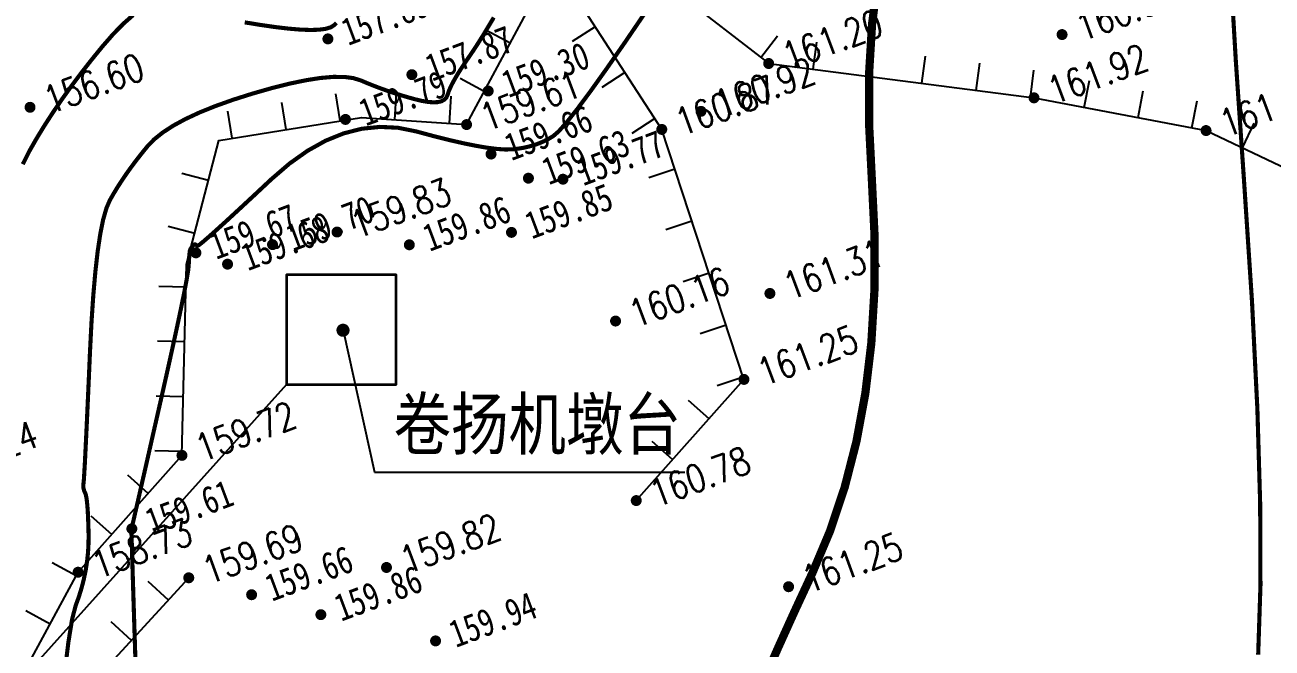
# Model space of a CAD drawing. Header units: millimetres. Extents: x -1471591 to 944464, y -468930 to 547002.
# Drawn here: x 495068 to 540609, y 20590 to 43337 of the extents above; entities that cross this region are included whole.
import ezdxf
from ezdxf.enums import TextEntityAlignment as Align

# ---------------------------------------------------------------- set-up
doc = ezdxf.new("R2010")
doc.units = ezdxf.units.MM
doc.header["$LTSCALE"] = 10
for name, color, linetype in [('DGX', 252, 'Continuous'), ('DIM_LEAD', 3, 'Continuous'), ('DMTZ', 252, 'Continuous'), ('GCD', 252, 'Continuous'), ('PUB_TEXT', 7, 'Continuous')]:
    doc.layers.add(name, color=color, linetype=linetype)
doc.layers.add('粗线', color=7, linetype='Continuous', lineweight=35)
doc.styles.add('_TCH_DIM', font='SIMPLEX.shx', dxfattribs={"bigfont": 'hztxt.shx'})
doc.styles.get("Standard").update_dxf_attribs({"font": 'simplex.shx', "width": 0.8, "bigfont": 'hztxt.shx'})
doc.styles.add('宋体', font='', dxfattribs={"height": 1.25, "bigfont": 'hztxt.shx'})
doc.styles.get('宋体').set_extended_font_data('SimSun')

# ---------------------------------------------------------------- blocks, each defined once
blk = doc.blocks.new('GC200')
at = {"layer": 'GCD', "const_width": 0.2, "flags": 128}
blk.add_lwpolyline([(-0.1, 0, 1), (0.1, 0, 1)], format="xyb", close=True, dxfattribs=at)
blk = doc.blocks.new('地形')
at = {"color": 0, "linetype": 'Continuous', "const_width": 0.15, "flags": 128}
for points in [[(54.42, -15.351), (54.81, -14.99), (55.217, -14.652), (55.644, -14.317), (56.092, -13.984), (56.56, -13.653), (57.049, -13.324), (57.559, -12.997), (58.089, -12.673), (58.639, -12.351), (59.175, -12.061), (59.663, -11.833), (60.102, -11.666)], [(63.825, -13.342), (64.321, -13.626), (64.813, -13.896), (65.255, -14.123), (65.646, -14.307), (65.987, -14.448), (66.278, -14.546), (66.518, -14.6), (66.707, -14.612), (66.846, -14.581), (66.956, -14.531)], [(49.322, -33.324), (49.866, -32.275), (50.284, -31.543), (50.577, -31.126), (50.8, -30.864), (51.008, -30.595), (51.2, -30.32), (51.378, -30.038), (51.54, -29.75), (51.687, -29.455), (51.819, -29.154), (51.936, -28.846), (52.038, -28.552), (52.125, -28.289), (52.199, -28.06), (52.257, -27.862), (52.301, -27.697), (52.331, -27.565), (52.346, -27.465), (52.347, -27.398), (52.343, -27.347), (52.342, -27.297), (52.346, -27.249), (52.353, -27.202), (52.364, -27.156), (52.38, -27.111), (52.399, -27.068), (52.421, -27.025), (52.473, -26.92), (52.577, -26.688), (52.735, -26.329), (52.945, -25.843), (53.209, -25.23), (53.525, -24.49), (53.895, -23.623), (54.317, -22.629), (54.751, -21.627), (55.155, -20.735), (55.528, -19.953), (55.87, -19.282), (56.182, -18.721), (56.463, -18.27), (56.714, -17.93), (56.934, -17.699), (57.144, -17.525), (57.365, -17.351), (57.597, -17.179), (57.839, -17.008), (58.091, -16.838), (58.355, -16.669), (58.629, -16.502), (58.913, -16.335), (59.233, -16.183), (59.615, -16.058), (60.057, -15.96), (60.561, -15.889), (61.125, -15.845), (61.751, -15.829), (62.438, -15.84), (63.185, -15.878), (63.927, -15.938), (64.594, -16.014), (65.187, -16.106), (65.707, -16.214), (66.152, -16.338), (66.524, -16.478), (66.821, -16.635), (67.045, -16.807), (67.234, -16.986), (67.427, -17.162), (67.624, -17.335), (67.826, -17.506), (68.033, -17.673), (68.243, -17.838), (68.458, -18), (68.677, -18.159), (68.889, -18.301), (69.081, -18.412), (69.255, -18.491), (69.408, -18.54), (69.543, -18.557), (69.658, -18.543), (69.754, -18.498), (69.831, -18.421), (69.908, -18.325), (70.006, -18.22), (70.125, -18.106), (70.265, -17.984), (70.425, -17.854), (70.606, -17.714), (70.808, -17.567), (71.031, -17.41), (71.272, -17.24), (71.53, -17.05), (71.805, -16.84), (72.096, -16.611), (72.404, -16.363)], [(77.665, -18.12), (76.564, -18.898), (75.604, -19.561), (74.786, -20.112), (74.108, -20.549), (73.572, -20.872), (73.176, -21.083), (72.922, -21.179), (72.736, -21.213), (72.547, -21.235), (72.355, -21.245), (72.16, -21.242), (71.962, -21.226), (71.76, -21.199), (71.555, -21.159), (71.347, -21.106), (71.116, -21.026), (70.842, -20.903), (70.524, -20.737), (70.164, -20.528), (69.76, -20.276), (69.313, -19.982), (68.824, -19.644), (68.291, -19.263), (67.718, -18.907), (67.111, -18.646), (66.469, -18.478), (65.791, -18.404), (65.079, -18.423), (64.331, -18.537), (63.549, -18.744), (62.731, -19.045), (61.947, -19.371), (61.266, -19.651), (60.689, -19.886), (60.214, -20.075), (59.843, -20.219), (59.575, -20.318), (59.411, -20.372), (59.349, -20.38), (59.339, -20.366), (59.33, -20.354), (59.322, -20.342), (59.314, -20.331), (59.306, -20.322), (59.299, -20.313), (59.292, -20.306), (59.286, -20.299), (59.28, -20.295), (59.271, -20.292), (59.262, -20.291), (59.25, -20.293), (59.237, -20.296), (59.222, -20.302), (59.205, -20.31), (59.187, -20.319), (59.169, -20.33), (59.151, -20.341), (59.134, -20.352), (59.117, -20.363), (59.101, -20.375), (59.086, -20.386), (59.072, -20.397), (59.058, -20.409), (59.042, -20.427), (59.021, -20.459), (58.996, -20.505), (58.966, -20.564), (58.931, -20.638), (58.892, -20.724), (58.847, -20.825), (58.798, -20.94), (58.71, -21.114), (58.548, -21.395), (58.313, -21.782), (58.005, -22.276), (57.623, -22.876), (57.167, -23.583), (56.639, -24.396), (56.037, -25.315), (55.437, -26.227), (54.918, -27.019), (54.477, -27.689), (54.116, -28.238), (53.834, -28.666), (53.632, -28.973), (53.509, -29.159), (53.465, -29.224), (53.401, -29.406), (53.218, -29.942), (52.915, -30.833), (52.493, -32.078), (51.952, -33.678)]]:
    blk.add_lwpolyline(points, dxfattribs=at)
at = {"color": 0, "linetype": 'Continuous', "elevation": 152.25, "flags": 128}
for points in [[(27.322, -81.707), (30.23, -78.613), (33.01, -66.08), (35.536, -56.756), (41.709, -42.09), (46.341, -34.147), (51.091, -30.01), (56.139, -27.344), (58.737, -20.883), (61.427, -17.047), (66.603, -18.091), (70.105, -19.676), (75.249, -15.154), (77.176, -13.918), (79.43, -15.1), (82.786, -17.772), (93.119, -22.943), (103.288, -28.193), (113.117, -32.228), (124.733, -38.932), (135.735, -44.55)], [(48.728, -87.947), (44.003, -84.315), (46.513, -77.904), (48.978, -63.528), (45.203, -60.481), (46.227, -48.134), (46.706, -39.292), (49.989, -34.065), (54.805, -31.617)]]:
    blk.add_lwpolyline(points, dxfattribs=at)
at = {"layer": 'DGX', "color": 252, "linetype": 'Continuous', "flags": 128}
for points, const_width in [([(86.028, -19.972), (85.262, -21.422), (84.545, -23.035), (83.877, -24.812), (83.259, -26.753), (82.629, -28.721), (81.926, -30.58), (81.151, -32.33), (80.304, -33.97), (79.384, -35.501), (78.391, -36.923), (77.326, -38.235), (76.189, -39.439), (75.073, -40.539), (74.074, -41.543), (73.191, -42.45)], 0.3), ([(102.718, -12.619), (102.283, -13.152), (101.733, -14.208), (101.065, -15.789), (100.281, -17.892), (99.38, -20.52), (98.363, -23.67), (97.228, -27.345), (95.977, -31.543), (94.707, -35.766), (93.514, -39.517), (92.397, -42.794), (91.359, -45.598), (90.397, -47.93)], 0.15)]:
    blk.add_lwpolyline(points, dxfattribs=dict(at, const_width=const_width))
at = {"layer": 'DMTZ', "linetype": 'Continuous', "elevation": 152.25, "flags": 128}
for points in [[(61.91, -17.145), (62.108, -16.164)], [(63.871, -17.54), (64.068, -16.56)], [(72.635, -17.452), (71.975, -16.701)], [(65.831, -17.935), (66.029, -16.955)], [(71.098, -34.703), (76.332, -31.939), (76.719, -22.339), (75.6, -17.297), (78.996, -17.858), (81.219, -21.454), (89.854, -26.023), (95.32, -29.344), (102.135, -36.373), (110.718, -38.194), (116.719, -36.413), (118.923, -35.666)], [(60.562, -18.282), (59.743, -17.707)], [(67.708, -18.591), (68.12, -17.68)], [(71.133, -18.773), (70.473, -18.022)], [(75.75, -17.972), (74.774, -18.189)], [(69.53, -19.416), (69.942, -18.505)], [(59.414, -19.919), (58.595, -19.345)], [(76.184, -19.925), (75.207, -20.141)], [(81.03, -21.147), (81.88, -20.621)], [(58.431, -21.646), (57.503, -21.273)], [(82.668, -22.221), (83.136, -21.337)], [(76.617, -21.877), (75.641, -22.094)], [(84.436, -23.156), (84.904, -22.272)], [(57.684, -23.502), (56.757, -23.129)], [(86.204, -24.091), (86.671, -23.208)], [(76.658, -23.865), (75.659, -23.824)], [(87.971, -25.027), (88.439, -24.143)], [(56.938, -25.357), (56.011, -24.984)], [(89.739, -25.962), (90.207, -25.078)], [(76.577, -25.863), (75.578, -25.823)], [(91.452, -26.994), (91.972, -26.139)], [(56.192, -27.213), (55.264, -26.84)], [(93.162, -28.032), (93.681, -27.178)], [(54.496, -28.212), (54.029, -27.328)], [(76.497, -27.862), (75.498, -27.821)], [(94.871, -29.071), (95.39, -28.216)], [(52.727, -29.146), (52.26, -28.262)], [(50.978, -30.109), (50.322, -29.355)], [(76.416, -29.86), (75.417, -29.82)], [(96.346, -30.402), (97.064, -29.706)], [(49.47, -31.422), (48.813, -30.668)], [(53.824, -32.116), (53.371, -31.225)], [(76.336, -31.858), (75.337, -31.818)], [(52.041, -33.022), (51.588, -32.131)], [(74.636, -32.835), (74.169, -31.951)], [(72.867, -33.769), (72.4, -32.885)]]:
    blk.add_lwpolyline(points, dxfattribs=at)
at = {"layer": 'GCD'}
ref = blk.add_blockref('GC200', (55.395, -13.499, 308.853), dxfattribs=at)
ref.add_attrib('height', '156.60', dxfattribs={"height": 1, "width": 0.8}).set_placement((55.995, -13.499, 308.853), align=Align.MIDDLE_LEFT)
at = {"layer": 'GCD', "linetype": 'Continuous'}
ref = blk.add_blockref('GC200', (66.458, -14.972, 310.14), dxfattribs=at)
ref.add_attrib('height', '157.89', dxfattribs={"linetype": 'Continuous', "height": 1, "style": '宋体', "width": 0.8}).set_placement((67.058, -14.972, 310.14), align=Align.MIDDLE_LEFT)
ref = blk.add_blockref('GC200', (68.872, -17.269, 310.12), dxfattribs=at)
ref.add_attrib('height', '157.87', dxfattribs={"linetype": 'Continuous', "height": 1, "style": '宋体', "width": 0.8}).set_placement((69.472, -17.269, 310.12), align=Align.MIDDLE_LEFT)
ref = blk.add_blockref('GC200', (66.029, -17.951, 312.04), dxfattribs=at)
ref.add_attrib('height', '159.79', dxfattribs={"linetype": 'Continuous', "height": 1, "style": '宋体', "width": 0.8}).set_placement((66.629, -17.951, 312.04), align=Align.MIDDLE_LEFT)
ref = blk.add_blockref('GC200', (71.274, -18.804, 311.55), dxfattribs=at)
ref.add_attrib('height', '159.30', dxfattribs={"linetype": 'Continuous', "height": 1, "style": '宋体', "width": 0.8}).set_placement((71.874, -18.804, 311.55), align=Align.MIDDLE_LEFT)
at = {"layer": 'GCD'}
ref = blk.add_blockref('GC200', (70.105, -19.676, 311.857), dxfattribs=at)
ref.add_attrib('height', '159.61', dxfattribs={"height": 1, "width": 0.8}).set_placement((70.705, -19.676, 311.857), align=Align.MIDDLE_LEFT)
at = {"layer": 'GCD', "linetype": 'Continuous'}
ref = blk.add_blockref('GC200', (59.206, -20.598, 311.92), dxfattribs=at)
ref.add_attrib('height', '159.67', dxfattribs={"linetype": 'Continuous', "height": 1, "style": '宋体', "width": 0.8}).set_placement((59.806, -20.598, 311.92), align=Align.MIDDLE_LEFT)
ref = blk.add_blockref('GC200', (60.144, -21.39, 311.93), dxfattribs=at)
ref.add_attrib('height', '159.68', dxfattribs={"linetype": 'Continuous', "height": 1, "style": '宋体', "width": 0.8}).set_placement((60.744, -21.39, 311.93), align=Align.MIDDLE_LEFT)
ref = blk.add_blockref('GC200', (61.932, -21.297, 311.95), dxfattribs=at)
ref.add_attrib('height', '159.70', dxfattribs={"linetype": 'Continuous', "height": 1, "style": '宋体', "width": 0.8}).set_placement((62.532, -21.297, 311.95), align=Align.MIDDLE_LEFT)
ref = blk.add_blockref('GC200', (70.565, -20.997, 311.91), dxfattribs=at)
ref.add_attrib('height', '159.66', dxfattribs={"linetype": 'Continuous', "height": 1, "style": '宋体', "width": 0.8}).set_placement((71.165, -20.997, 311.91), align=Align.MIDDLE_LEFT)
at = {"layer": 'GCD'}
ref = blk.add_blockref('GC200', (64.3, -21.692, 312.081), dxfattribs=at)
ref.add_attrib('height', '159.83', dxfattribs={"height": 1, "width": 0.8}).set_placement((64.9, -21.692, 312.081), align=Align.MIDDLE_LEFT)
ref = blk.add_blockref('GC200', (81.219, -21.454, 313.445), dxfattribs=at)
ref.add_attrib('height', '161.20', dxfattribs={"height": 1, "width": 0.8}).set_placement((81.819, -21.454, 313.445), align=Align.MIDDLE_LEFT)
at = {"layer": 'GCD', "linetype": 'Continuous'}
ref = blk.add_blockref('GC200', (71.534, -22.301, 311.88), dxfattribs=at)
ref.add_attrib('height', '159.63', dxfattribs={"linetype": 'Continuous', "height": 1, "style": '宋体', "width": 0.8}).set_placement((72.134, -22.301, 311.88), align=Align.MIDDLE_LEFT)
at = {"layer": 'GCD'}
ref = blk.add_blockref('GC200', (76.719, -22.339, 313.118), dxfattribs=at)
ref.add_attrib('height', '160.87', dxfattribs={"height": 1, "width": 0.8}).set_placement((77.319, -22.339, 313.118), align=Align.MIDDLE_LEFT)
ref = blk.add_blockref('GC200', (78.291, -22.223, 313.166), dxfattribs=at)
ref.add_attrib('height', '160.92', dxfattribs={"height": 1, "width": 0.8}).set_placement((78.891, -22.223, 313.166), align=Align.MIDDLE_LEFT)
at = {"layer": 'GCD', "linetype": 'Continuous'}
ref = blk.add_blockref('GC200', (72.702, -22.777, 312.02), dxfattribs=at)
ref.add_attrib('height', '159.77', dxfattribs={"linetype": 'Continuous', "height": 1, "style": '宋体', "width": 0.8}).set_placement((73.302, -22.777, 312.02), align=Align.MIDDLE_LEFT)
ref = blk.add_blockref('GC200', (66.609, -23.054, 312.11), dxfattribs=at)
ref.add_attrib('height', '159.86', dxfattribs={"linetype": 'Continuous', "height": 1, "style": '宋体', "width": 0.8}).set_placement((67.209, -23.054, 312.11), align=Align.MIDDLE_LEFT)
ref = blk.add_blockref('GC200', (70.262, -23.937, 312.1), dxfattribs=at)
ref.add_attrib('height', '159.85', dxfattribs={"linetype": 'Continuous', "height": 1, "style": '宋体', "width": 0.8}).set_placement((70.862, -23.937, 312.1), align=Align.MIDDLE_LEFT)
at = {"layer": 'GCD'}
ref = blk.add_blockref('GC200', (91.623, -24.219, 312.764), dxfattribs=at)
ref.add_attrib('height', '160.51', dxfattribs={"height": 1, "width": 0.8}).set_placement((92.223, -24.219, 312.764), align=Align.MIDDLE_LEFT)
ref = blk.add_blockref('GC200', (47.061, -24.703, 307.488), dxfattribs=at)
ref.add_attrib('height', '155.24', dxfattribs={"height": 1, "width": 0.8}).set_placement((47.661, -24.703, 307.488), align=Align.MIDDLE_LEFT)
ref = blk.add_blockref('GC200', (89.854, -26.023, 314.167), dxfattribs=at)
ref.add_attrib('height', '161.92', dxfattribs={"height": 1, "width": 0.8}).set_placement((90.454, -26.023, 314.167), align=Align.MIDDLE_LEFT)
ref = blk.add_blockref('GC200', (56.139, -27.344, 311.972), dxfattribs=at)
ref.add_attrib('height', '159.72', dxfattribs={"height": 1, "width": 0.8}).set_placement((56.739, -27.344, 311.972), align=Align.MIDDLE_LEFT)
ref = blk.add_blockref('GC200', (72.687, -28.3, 312.412), dxfattribs=at)
ref.add_attrib('height', '160.16', dxfattribs={"height": 1, "width": 0.8}).set_placement((73.287, -28.3, 312.412), align=Align.MIDDLE_LEFT)
at = {"layer": 'GCD', "linetype": 'Continuous'}
ref = blk.add_blockref('GC200', (53.486, -29.213, 311.86), dxfattribs=at)
ref.add_attrib('height', '159.61', dxfattribs={"linetype": 'Continuous', "height": 1, "style": '宋体', "width": 0.8}).set_placement((54.086, -29.213, 311.86), align=Align.MIDDLE_LEFT)
at = {"layer": 'GCD'}
ref = blk.add_blockref('GC200', (78.319, -29.332, 313.563), dxfattribs=at)
ref.add_attrib('height', '161.31', dxfattribs={"height": 1, "width": 0.8}).set_placement((78.919, -29.332, 313.563), align=Align.MIDDLE_LEFT)
ref = blk.add_blockref('GC200', (95.32, -29.344, 314.125), dxfattribs=at)
ref.add_attrib('height', '161.88', dxfattribs={"height": 1, "width": 0.8}).set_placement((95.92, -29.344, 314.125), align=Align.MIDDLE_LEFT)
ref = blk.add_blockref('GC200', (51.091, -30.01, 310.978), dxfattribs=at)
ref.add_attrib('height', '158.73', dxfattribs={"height": 1, "width": 0.8}).set_placement((51.691, -30.01, 310.978), align=Align.MIDDLE_LEFT)
ref = blk.add_blockref('GC200', (54.805, -31.617, 311.942), dxfattribs=at)
ref.add_attrib('height', '159.69', dxfattribs={"height": 1, "width": 0.8}).set_placement((55.405, -31.617, 311.942), align=Align.MIDDLE_LEFT)
ref = blk.add_blockref('GC200', (76.332, -31.939, 313.5), dxfattribs=at)
ref.add_attrib('height', '161.25', dxfattribs={"height": 1, "width": 0.8}).set_placement((76.932, -31.939, 313.5), align=Align.MIDDLE_LEFT)
at = {"layer": 'GCD', "linetype": 'Continuous'}
ref = blk.add_blockref('GC200', (56.739, -33, 311.91), dxfattribs=at)
ref.add_attrib('height', '159.66', dxfattribs={"linetype": 'Continuous', "height": 1, "style": '宋体', "width": 0.8}).set_placement((57.339, -33, 311.91), align=Align.MIDDLE_LEFT)
at = {"layer": 'GCD'}
ref = blk.add_blockref('GC200', (61.7, -33.794, 312.073), dxfattribs=at)
ref.add_attrib('height', '159.82', dxfattribs={"height": 1, "width": 0.8}).set_placement((62.3, -33.794, 312.073), align=Align.MIDDLE_LEFT)
at = {"layer": 'GCD', "linetype": 'Continuous'}
ref = blk.add_blockref('GC200', (58.852, -34.569, 312.11), dxfattribs=at)
ref.add_attrib('height', '159.86', dxfattribs={"linetype": 'Continuous', "height": 1, "style": '宋体', "width": 0.8}).set_placement((59.452, -34.569, 312.11), align=Align.MIDDLE_LEFT)
at = {"layer": 'GCD'}
ref = blk.add_blockref('GC200', (71.098, -34.703, 313.034), dxfattribs=at)
ref.add_attrib('height', '160.78', dxfattribs={"height": 1, "width": 0.8}).set_placement((71.698, -34.703, 313.034), align=Align.MIDDLE_LEFT)
at = {"layer": 'GCD', "linetype": 'Continuous'}
ref = blk.add_blockref('GC200', (62.439, -36.933, 312.19), dxfattribs=at)
ref.add_attrib('height', '159.94', dxfattribs={"linetype": 'Continuous', "height": 1, "style": '宋体', "width": 0.8}).set_placement((63.039, -36.933, 312.19), align=Align.MIDDLE_LEFT)
at = {"layer": 'GCD'}
ref = blk.add_blockref('GC200', (75.206, -39.598, 313.496), dxfattribs=at)
ref.add_attrib('height', '161.25', dxfattribs={"height": 1, "width": 0.8}).set_placement((75.806, -39.598, 313.496), align=Align.MIDDLE_LEFT)

msp = doc.modelspace()

# ---------------------------------------------------------------- linework, layer by layer
at = {"color": 6, "flags": 128}
msp.add_lwpolyline([(504618.6, 30215.1), (508618.6, 30215.1), (508618.6, 34215.1), (504618.6, 34215.1)], close=True, dxfattribs=at)
msp.add_lwpolyline([(504618.6, 30215.1), (447029.8, -33870.2)], dxfattribs=at)
at = {"layer": 'DIM_LEAD'}
for p, q in [((506682.7, 32191.3), (507834.5, 27012.4)), ((507834.5, 27012.4), (519160.2, 27012.4))]:
    msp.add_line(p, q, dxfattribs=at)
at = {"layer": 'DIM_LEAD', "const_width": 240}
msp.add_lwpolyline([(506656.7, 32308.4, 1), (506708.8, 32074.2, 1)], format="xyb", close=True, dxfattribs=at)
at = {"layer": '粗线', "color": 3}
msp.add_lwpolyline([(504618.6, 30215.1), (508618.6, 30215.1), (508618.6, 34215.1), (504618.6, 34215.1)], close=True, dxfattribs=at)

# ---------------------------------------------------------------- block references
at = {"xscale": 1000, "yscale": 1000, "zscale": 1000, "rotation": 20.51376453450802}
msp.add_blockref('地形', (438640.4, 33561.1, -152250), dxfattribs=at)

# ---------------------------------------------------------------- texts
at = {"layer": 'PUB_TEXT', "color": 7, "style": '_TCH_DIM'}
msp.add_text('卷扬机墩台', height=2100, dxfattribs=at).set_placement((508526.3, 27642.4))

doc.saveas('drawing.dxf')
